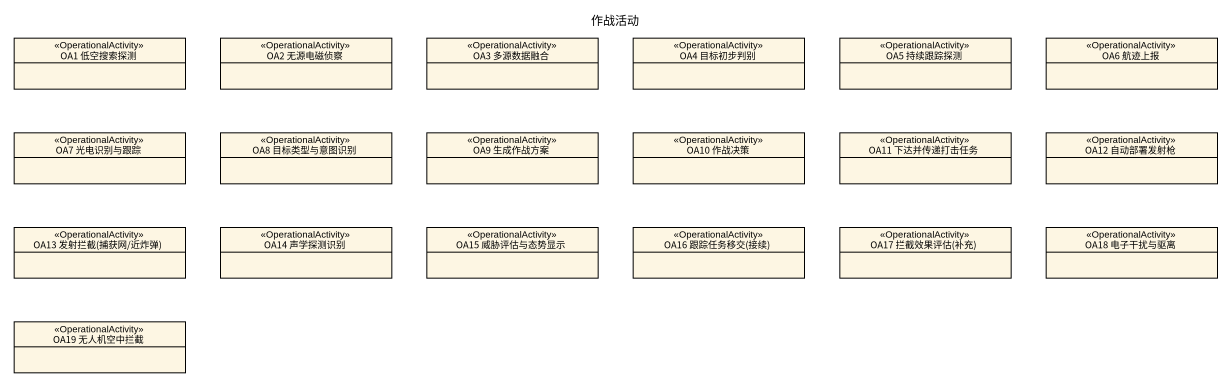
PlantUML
@startuml
title 作战活动
hide circle
hide empty members
class "OA1 低空搜索探测" as OA1_低空搜索探测 <<OperationalActivity>>
class "OA2 无源电磁侦察" as OA2_无源电磁侦察 <<OperationalActivity>>
class "OA3 多源数据融合" as OA3_多源数据融合 <<OperationalActivity>>
class "OA4 目标初步判别" as OA4_目标初步判别 <<OperationalActivity>>
class "OA5 持续跟踪探测" as OA5_持续跟踪探测 <<OperationalActivity>>
class "OA6 航迹上报" as OA6_航迹上报 <<OperationalActivity>>
class "OA7 光电识别与跟踪" as OA7_光电识别与跟踪 <<OperationalActivity>>
class "OA8 目标类型与意图识别" as OA8_目标类型与意图识别 <<OperationalActivity>>
class "OA9 生成作战方案" as OA9_生成作战方案 <<OperationalActivity>>
class "OA10 作战决策" as OA10_作战决策 <<OperationalActivity>>
class "OA11 下达并传递打击任务" as OA11_下达并传递打击任务 <<OperationalActivity>>
class "OA12 自动部署发射枪" as OA12_自动部署发射枪 <<OperationalActivity>>
class "OA13 发射拦截(捕获网/近炸弹)" as OA13_发射拦截_捕获网_近炸弹 <<OperationalActivity>>
class "OA14 声学探测识别" as OA14_声学探测识别 <<OperationalActivity>>
class "OA15 威胁评估与态势显示" as OA15_威胁评估与态势显示 <<OperationalActivity>>
class "OA16 跟踪任务移交(接续)" as OA16_跟踪任务移交_接续 <<OperationalActivity>>
class "OA17 拦截效果评估(补充)" as OA17_拦截效果评估_补充 <<OperationalActivity>>
class "OA18 电子干扰与驱离" as OA18_电子干扰与驱离 <<OperationalActivity>>
class "OA19 无人机空中拦截" as OA19_无人机空中拦截 <<OperationalActivity>>
@enduml
